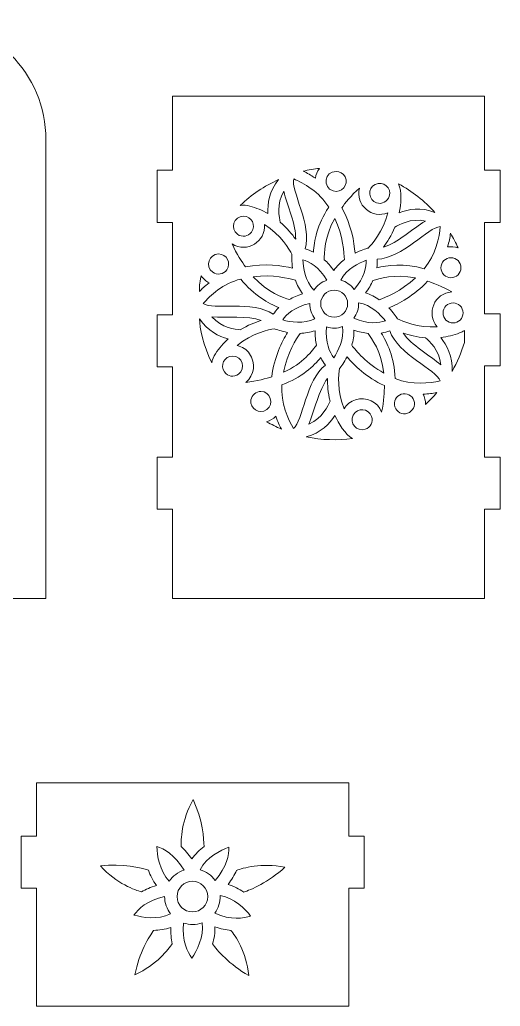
# Model space of a CAD drawing. Header units: inches. Extents: x 76 to 733, y 220 to 757.
# Drawn here: x 471 to 733, y 220 to 757 of the extents above; entities that cross this region are included whole.
import ezdxf

# ---------------------------------------------------------------- set-up
doc = ezdxf.new("R2010")
doc.units = ezdxf.units.IN
doc.header["$MEASUREMENT"] = 0
doc.layers.add('_U+0421_U+043B_U+043E_U+0439 1', color=7, linetype='Continuous')

# ---------------------------------------------------------------- blocks, each defined once
blk = doc.blocks.new('block 2')
at = {"layer": '_U+0421_U+043B_U+043E_U+0439 1', "color": 1, "lineweight": 9, "true_color": 0xff0000}
for points in [[(724.08, 646.99), (724.08, 597.21), (732.6, 597.21), (732.6, 568.89), (724.08, 568.89), (724.08, 519.12), (732.6, 519.12), (732.6, 490.79), (724.08, 490.79), (724.08, 442.2), (554, 442.2), (554, 490.77), (545.51, 490.77), (545.51, 519.1), (554, 519.1), (554, 568.36), (545.51, 568.36), (545.51, 596.69), (554, 596.69), (554, 646.98), (545.51, 646.98), (545.51, 675.31), (554, 675.31), (554, 715.66), (724.08, 715.66), (724.08, 675.31), (732.6, 675.31), (732.6, 646.98), (724.08, 646.98), (724.08, 646.99)], [(479.9, 284.4), (479.9, 220.18), (649.97, 220.18), (650.01, 284.39), (658.5, 284.4), (658.47, 312.73), (649.97, 312.72), (649.97, 341.89), (479.9, 341.89), (479.9, 312.73), (471.41, 312.72), (471.44, 284.39), (479.9, 284.4)]]:
    blk.add_lwpolyline(points, dxfattribs=at)
for points, knots in [([(370.54, 757.31), (370.54, 757.31), (419.69, 757.31), (419.69, 757.31), (455.77, 757.31), (484.98, 728.1), (484.97, 692.02), (484.97, 692.02), (484.97, 442.2), (484.97, 442.2), (484.97, 442.2), (305.25, 442.2), (305.25, 442.2), (305.25, 442.2), (305.25, 691.88), (305.25, 691.88), (305.17, 728.02), (334.39, 757.31), (370.54, 757.31)], [0, 0, 0, 0, 1, 1, 1, 2, 2, 2, 3, 3, 3, 4, 4, 4, 5, 5, 5, 6, 6, 6, 6]), ([(625.21, 674.85), (627.45, 673.76), (629.17, 672.85), (631.81, 671.04), (632.1, 672.93), (632.8, 674.69), (634.13, 676.38), (631.09, 676.05), (628.12, 675.53), (625.21, 674.85)], [0, 0, 0, 0, 1, 1, 1, 2, 2, 2, 3, 3, 3, 3]), ([(641.44, 664.11), (641.44, 664.11), (641.44, 664.11), (641.44, 664.11), (646.03, 662.62), (650.21, 667.43), (647.99, 671.78), (647.02, 673.69), (645.09, 674.76), (643.13, 674.76), (636.91, 674.76), (635.6, 666), (641.44, 664.11)], [0, 0, 0, 0, 1, 1, 1, 2, 2, 2, 3, 3, 3, 4, 4, 4, 4]), ([(590.88, 656.21), (592.63, 656.48), (594.43, 656.34), (596.15, 655.79), (596.15, 655.79), (596.15, 655.79), (596.15, 655.79), (599.64, 654.86), (602.94, 653.49), (605.93, 651.78), (605.66, 656.97), (606.6, 664.01), (611.8, 670.32), (604.02, 666.82), (596.96, 662.03), (590.88, 656.21)], [0, 0, 0, 0, 1, 1, 1, 2, 2, 2, 3, 3, 3, 4, 4, 4, 5, 5, 5, 5]), ([(626.29, 632.53), (627.58, 632.15), (629.1, 631.59), (630.73, 630.76), (631.09, 636.55), (632.79, 645.8), (639.09, 655.22), (633.9, 663.74), (625.31, 668.43), (620.05, 670.64), (618.18, 664.59), (630.16, 645.44), (626.29, 632.53)], [0, 0, 0, 0, 1, 1, 1, 2, 2, 2, 3, 3, 3, 4, 4, 4, 4]), ([(665.21, 657.58), (668.08, 656.65), (671.16, 658.22), (672.09, 661.09), (673.6, 665.74), (668.7, 669.83), (664.41, 667.64), (660.1, 665.44), (660.59, 659.08), (665.21, 657.58)], [0, 0, 0, 0, 1, 1, 1, 2, 2, 2, 3, 3, 3, 3]), ([(677.1, 667.98), (679.1, 663.99), (678.47, 656.61), (677.57, 652.25), (682.41, 654.1), (689.39, 655.4), (696.98, 652.41), (691.31, 658.67), (684.59, 663.95), (677.1, 667.98)], [0, 0, 0, 0, 1, 1, 1, 2, 2, 2, 3, 3, 3, 3]), ([(612.71, 647.01), (616.36, 643.88), (619.12, 640.53), (621.08, 637.75), (621.34, 645.68), (616.46, 656.15), (614.62, 663.89), (610.6, 656.89), (612.08, 649.38), (612.71, 647.01)], [0, 0, 0, 0, 1, 1, 1, 2, 2, 2, 3, 3, 3, 3]), ([(646.19, 654.91), (651.42, 645.53), (653, 636), (653.46, 630.3), (656.55, 631.81), (659.24, 632.64), (660.58, 633), (662.42, 634.87), (668.86, 642.01), (671.38, 652.25), (662.66, 648.51), (653.43, 656.46), (655.81, 665.65), (651.34, 661.7), (647.84, 657.19), (646.19, 654.91)], [0, 0, 0, 0, 1, 1, 1, 2, 2, 2, 3, 3, 3, 4, 4, 4, 5, 5, 5, 5]), ([(589.41, 640.47), (591.85, 638.7), (595.27, 639.24), (597.04, 641.67), (597.04, 641.67), (597.04, 641.67), (597.04, 641.67), (599.67, 645.29), (597.06, 650.35), (592.63, 650.35), (587.35, 650.35), (585.14, 643.57), (589.41, 640.47)], [0, 0, 0, 0, 1, 1, 1, 2, 2, 2, 3, 3, 3, 4, 4, 4, 4]), ([(586.46, 635.23), (588.83, 629.75), (592.04, 625.04), (593.7, 622.77), (604.24, 624.84), (613.8, 623.4), (619.36, 622.07), (618.88, 625.48), (618.92, 628.3), (618.99, 629.68), (617.78, 632), (612.98, 640.33), (604.03, 645.9), (604.88, 636.45), (594.44, 630.12), (586.46, 635.23)], [0, 0, 0, 0, 1, 1, 1, 2, 2, 2, 3, 3, 3, 4, 4, 4, 5, 5, 5, 5]), ([(636.68, 626.66), (638.43, 625.09), (640.18, 623.14), (641.82, 620.73), (643.48, 623.13), (645.51, 625.11), (647.63, 626.73), (647.56, 630.2), (646.92, 639.6), (642.4, 649.17), (636.67, 639.13), (636.53, 629.78), (636.68, 626.66)], [0, 0, 0, 0, 1, 1, 1, 2, 2, 2, 3, 3, 3, 4, 4, 4, 4]), ([(699.87, 644.65), (693.54, 644.56), (678.99, 627.24), (665.54, 626.93), (665.59, 625.59), (665.52, 623.98), (665.24, 622.17), (670.85, 623.61), (680.17, 624.86), (691.08, 621.77), (697.58, 629.35), (699.39, 638.96), (699.87, 644.65)], [0, 0, 0, 0, 1, 1, 1, 2, 2, 2, 3, 3, 3, 4, 4, 4, 4]), ([(675.11, 644.33), (673.27, 639.89), (670.94, 636.23), (668.9, 633.51), (676.53, 635.71), (684.98, 643.59), (691.76, 647.72), (683.87, 649.39), (677.18, 645.66), (675.11, 644.33)], [0, 0, 0, 0, 1, 1, 1, 2, 2, 2, 3, 3, 3, 3]), ([(703.88, 633.59), (705.77, 633.9), (707.64, 633.78), (709.64, 633.04), (708.4, 635.8), (707.02, 638.47), (705.46, 641.04), (705.12, 638.59), (704.76, 636.6), (703.88, 633.59)], [0, 0, 0, 0, 1, 1, 1, 2, 2, 2, 3, 3, 3, 3]), ([(575.86, 619.88), (578.3, 618.11), (581.72, 618.65), (583.49, 621.09), (583.49, 621.09), (583.49, 621.09), (583.49, 621.09), (586.12, 624.7), (583.51, 629.76), (579.08, 629.76), (573.8, 629.76), (571.59, 622.98), (575.86, 619.88)], [0, 0, 0, 0, 1, 1, 1, 2, 2, 2, 3, 3, 3, 4, 4, 4, 4]), ([(638.06, 615.44), (633.75, 622.84), (628.31, 625.62), (624.98, 626.67), (625.14, 622.43), (626.18, 615.08), (630.99, 610.14), (632.66, 612.62), (635.14, 614.52), (638.06, 615.44)], [0, 0, 0, 0, 1, 1, 1, 2, 2, 2, 3, 3, 3, 3]), ([(652.92, 610.45), (658.63, 616.84), (659.6, 622.88), (659.57, 626.37), (655.59, 624.91), (648.91, 621.65), (645.7, 615.54), (648.65, 614.71), (651.18, 612.89), (652.92, 610.45)], [0, 0, 0, 0, 1, 1, 1, 2, 2, 2, 3, 3, 3, 3]), ([(700.26, 622.29), (700.26, 619.28), (702.71, 616.83), (705.72, 616.83), (708.73, 616.83), (711.18, 619.28), (711.18, 622.29), (711.18, 625.3), (708.73, 627.75), (705.72, 627.75), (702.71, 627.75), (700.26, 625.3), (700.26, 622.29)], [0, 0, 0, 0, 1, 1, 1, 2, 2, 2, 3, 3, 3, 4, 4, 4, 4]), ([(568.68, 609.4), (569.96, 610.71), (571.3, 612.05), (573.91, 614.06), (572.18, 614.94), (570.69, 616.23), (569.56, 617.93), (568.51, 612.95), (568.68, 612.31), (568.68, 609.4)], [0, 0, 0, 0, 1, 1, 1, 2, 2, 2, 3, 3, 3, 3]), ([(617.64, 604.99), (619.67, 606.17), (622.07, 607.23), (624.86, 608.04), (623.09, 610.36), (621.84, 612.91), (620.96, 615.43), (617.63, 616.43), (608.49, 618.72), (597.99, 617.39), (605.77, 608.84), (614.62, 605.81), (617.64, 604.99)], [0, 0, 0, 0, 1, 1, 1, 2, 2, 2, 3, 3, 3, 4, 4, 4, 4]), ([(686.35, 616.76), (675.09, 619.07), (666.11, 616.33), (663.17, 615.24), (662.22, 613.09), (660.9, 610.83), (659.13, 608.53), (661.93, 607.7), (664.44, 606.38), (666.63, 604.85), (669.92, 606), (678.65, 609.51), (686.35, 616.76)], [0, 0, 0, 0, 1, 1, 1, 2, 2, 2, 3, 3, 3, 4, 4, 4, 4]), ([(608.84, 596.92), (609.6, 598.03), (610.6, 599.3), (611.9, 600.6), (606.51, 602.73), (598.23, 607.2), (591.22, 616.11), (581.51, 613.8), (574.39, 607.09), (570.67, 602.77), (575.84, 599.11), (597.76, 604.6), (608.84, 596.92)], [0, 0, 0, 0, 1, 1, 1, 2, 2, 2, 3, 3, 3, 4, 4, 4, 4]), ([(706.18, 609.1), (701.04, 612.14), (695.66, 614.07), (692.99, 614.93), (685.68, 607.06), (677.11, 602.61), (671.82, 600.41), (674.22, 597.94), (675.83, 595.63), (676.59, 594.47), (678.94, 593.3), (687.72, 589.39), (698.23, 590.15), (691.97, 597.32), (696.72, 608.54), (706.18, 609.1)], [0, 0, 0, 0, 1, 1, 1, 2, 2, 2, 3, 3, 3, 4, 4, 4, 5, 5, 5, 5]), ([(649.41, 602.72), (649.41, 606.77), (646.12, 610.06), (642.07, 610.06), (638.02, 610.06), (634.73, 606.77), (634.73, 602.72), (634.73, 598.67), (638.02, 595.38), (642.07, 595.38), (646.12, 595.38), (649.41, 598.67), (649.41, 602.72)], [0, 0, 0, 0, 1, 1, 1, 2, 2, 2, 3, 3, 3, 4, 4, 4, 4]), ([(614.01, 593.87), (618.09, 592.71), (625.41, 591.43), (631.6, 594.48), (629.79, 596.77), (628.71, 599.66), (628.73, 602.83), (620.37, 601.02), (616.03, 596.71), (614.01, 593.87)], [0, 0, 0, 0, 1, 1, 1, 2, 2, 2, 3, 3, 3, 3]), ([(669.97, 593.38), (667.35, 596.72), (662.19, 602.05), (655.39, 603.23), (655.51, 600.05), (654.54, 597.17), (652.78, 594.79), (660.62, 591.32), (666.66, 592.26), (669.97, 593.38)], [0, 0, 0, 0, 1, 1, 1, 2, 2, 2, 3, 3, 3, 3]), ([(701.4, 597.67), (701.4, 594.66), (703.85, 592.21), (706.86, 592.21), (709.87, 592.21), (712.32, 594.66), (712.32, 597.67), (712.32, 600.68), (709.87, 603.13), (706.86, 603.13), (703.85, 603.13), (701.4, 600.68), (701.4, 597.67)], [0, 0, 0, 0, 1, 1, 1, 2, 2, 2, 3, 3, 3, 4, 4, 4, 4]), ([(575.4, 595.52), (580.8, 589.49), (588.38, 588.6), (590.87, 588.47), (594.98, 590.99), (599.02, 592.58), (602.27, 593.58), (594.8, 596.28), (583.3, 594.88), (575.4, 595.52)], [0, 0, 0, 0, 1, 1, 1, 2, 2, 2, 3, 3, 3, 3]), ([(584.24, 583.51), (579.33, 584.83), (573.06, 587.8), (568.68, 594.41), (568.68, 589.71), (570.89, 579.71), (575.37, 570.49), (575.64, 572.26), (576.34, 573.96), (577.41, 575.45), (577.41, 575.45), (577.41, 575.45), (577.41, 575.45), (579.41, 578.53), (581.7, 581.2), (584.24, 583.51)], [0, 0, 0, 0, 1, 1, 1, 2, 2, 2, 3, 3, 3, 4, 4, 4, 5, 5, 5, 5]), ([(593.95, 559.87), (599.9, 560.44), (605.38, 562.03), (608.06, 562.91), (609.34, 573.57), (613.66, 582.22), (616.65, 587.1), (613.27, 587.69), (610.59, 588.6), (609.3, 589.1), (606.71, 588.66), (597.31, 586.67), (589.25, 579.88), (591.95, 579.26), (594.32, 577.72), (595.96, 575.46), (595.96, 575.46), (595.96, 575.46), (595.96, 575.46), (599.54, 570.53), (598.6, 563.69), (593.95, 559.87)], [0, 0, 0, 0, 1, 1, 1, 2, 2, 2, 3, 3, 3, 4, 4, 4, 5, 5, 5, 6, 6, 6, 7, 7, 7, 7]), ([(614.5, 565.33), (625.04, 570.09), (630.64, 577.57), (632.36, 580.18), (631.87, 582.48), (631.6, 585.08), (631.69, 587.99), (628.93, 587.02), (626.13, 586.62), (623.46, 586.56), (621.48, 583.72), (616.47, 575.74), (614.5, 565.33)], [0, 0, 0, 0, 1, 1, 1, 2, 2, 2, 3, 3, 3, 4, 4, 4, 4]), ([(641.82, 573.3), (644.18, 576.82), (647.66, 583.38), (646.67, 590.21), (643.73, 589.13), (640.69, 589.12), (637.84, 590.08), (636.97, 581.55), (639.74, 576.1), (641.82, 573.3)], [0, 0, 0, 0, 1, 1, 1, 2, 2, 2, 3, 3, 3, 3]), ([(660.51, 586.52), (658.16, 586.76), (655.61, 587.31), (652.86, 588.3), (652.93, 585.38), (652.45, 582.58), (651.68, 580.03), (653.78, 577.27), (659.82, 570.04), (669.11, 564.94), (667.84, 576.44), (662.46, 584.08), (660.51, 586.52)], [0, 0, 0, 0, 1, 1, 1, 2, 2, 2, 3, 3, 3, 4, 4, 4, 4]), ([(699.81, 560.71), (697.77, 566.7), (676.81, 575.18), (672.36, 587.88), (671.1, 587.42), (669.54, 586.99), (667.73, 586.7), (670.84, 581.8), (674.9, 573.32), (675.34, 561.99), (684.55, 558.16), (694.25, 559.4), (699.81, 560.71)], [0, 0, 0, 0, 1, 1, 1, 2, 2, 2, 3, 3, 3, 4, 4, 4, 4]), ([(700.24, 569.35), (699.42, 577.41), (693.81, 582.58), (691.87, 584.15), (687.07, 584.53), (682.86, 585.61), (679.64, 586.71), (684.1, 580.14), (694.22, 574.52), (700.24, 569.35)], [0, 0, 0, 0, 1, 1, 1, 2, 2, 2, 3, 3, 3, 3]), ([(713.08, 588.05), (712.26, 587.52), (711.36, 587.09), (710.41, 586.78), (710.41, 586.78), (710.41, 586.78), (710.41, 586.78), (707.41, 585.6), (703.82, 584.67), (700.15, 584.27), (703.41, 580.24), (706.79, 573.99), (706.3, 565.85), (709.14, 570.78), (711.43, 576.06), (713.08, 581.61), (713.08, 581.61), (713.08, 588.05), (713.08, 588.05)], [0, 0, 0, 0, 1, 1, 1, 2, 2, 2, 3, 3, 3, 4, 4, 4, 5, 5, 5, 6, 6, 6, 6]), ([(586.68, 574.18), (582.25, 574.18), (579.65, 569.12), (582.27, 565.51), (584.04, 563.07), (587.46, 562.53), (589.9, 564.3), (594.16, 567.4), (591.97, 574.18), (586.68, 574.18)], [0, 0, 0, 0, 1, 1, 1, 2, 2, 2, 3, 3, 3, 3]), ([(637.32, 569.32), (636.49, 570.39), (635.6, 571.73), (634.76, 573.37), (631.07, 568.9), (624.26, 562.41), (613.62, 558.5), (612.82, 548.55), (617, 539.7), (619.96, 534.82), (625.03, 538.62), (626.59, 561.15), (637.32, 569.32)], [0, 0, 0, 0, 1, 1, 1, 2, 2, 2, 3, 3, 3, 4, 4, 4, 4]), ([(669.42, 558.07), (659.68, 562.59), (652.79, 569.37), (649.06, 573.71), (647.46, 570.67), (645.77, 568.42), (644.89, 567.34), (644.51, 564.75), (643.5, 555.19), (647.47, 545.43), (648.89, 547.81), (651.09, 549.58), (653.75, 550.44), (653.75, 550.44), (653.75, 550.44), (653.75, 550.44), (659.53, 552.32), (665.75, 549.32), (667.94, 543.73), (669.24, 549.55), (669.42, 555.26), (669.42, 558.07)], [0, 0, 0, 0, 1, 1, 1, 2, 2, 2, 3, 3, 3, 4, 4, 4, 5, 5, 5, 6, 6, 6, 7, 7, 7, 7]), ([(638.46, 562.04), (633.59, 555.77), (631.38, 544.43), (628.32, 537.1), (635.69, 540.39), (638.91, 547.34), (639.8, 549.63), (638.68, 554.31), (638.41, 558.64), (638.46, 562.04)], [0, 0, 0, 0, 1, 1, 1, 2, 2, 2, 3, 3, 3, 3]), ([(605.29, 545.05), (609.54, 548.14), (607.36, 554.94), (602.07, 554.94), (599.46, 554.94), (597.11, 553.05), (596.68, 550.33), (595.93, 545.57), (601.33, 542.18), (605.29, 545.05)], [0, 0, 0, 0, 1, 1, 1, 2, 2, 2, 3, 3, 3, 3]), ([(685.55, 549.92), (684.62, 552.78), (681.53, 554.36), (678.66, 553.42), (675.79, 552.49), (674.22, 549.41), (675.16, 546.54), (676.09, 543.68), (679.17, 542.1), (682.04, 543.03), (684.9, 543.97), (686.48, 547.05), (685.55, 549.92)], [0, 0, 0, 0, 1, 1, 1, 2, 2, 2, 3, 3, 3, 4, 4, 4, 4]), ([(698.05, 554.26), (695.57, 553.83), (693.58, 553.56), (690.53, 553.47), (691.41, 551.76), (691.87, 549.95), (691.79, 547.84), (694.01, 549.85), (696.09, 552), (698.05, 554.26)], [0, 0, 0, 0, 1, 1, 1, 2, 2, 2, 3, 3, 3, 3]), ([(662.48, 541.23), (660.98, 545.86), (654.62, 546.33), (652.42, 542.02), (650.23, 537.72), (654.34, 532.84), (658.98, 534.35), (661.84, 535.28), (663.42, 538.35), (662.48, 541.23)], [0, 0, 0, 0, 1, 1, 1, 2, 2, 2, 3, 3, 3, 3]), ([(613.32, 534.43), (612.14, 536.66), (611.29, 538.41), (610.21, 541.41), (608.86, 540.05), (607.25, 539.04), (605.26, 538.46), (607.85, 536.97), (610.54, 535.61), (613.32, 534.43)], [0, 0, 0, 0, 1, 1, 1, 2, 2, 2, 3, 3, 3, 3]), ([(652.1, 529.33), (648.12, 531.35), (644.3, 537.72), (642.47, 541.78), (639.63, 537.42), (634.72, 532.26), (626.78, 530.22), (635.42, 528.4), (643.83, 528.2), (652.1, 529.33)], [0, 0, 0, 0, 1, 1, 1, 2, 2, 2, 3, 3, 3, 3]), ([(565.2, 332.71), (570.33, 321.83), (571.06, 311.14), (571.14, 307.19), (568.73, 305.35), (566.42, 303.1), (564.53, 300.37), (562.67, 303.11), (560.68, 305.32), (558.69, 307.11), (558.52, 310.66), (558.68, 321.29), (565.2, 332.71)], [0, 0, 0, 0, 1, 1, 1, 2, 2, 2, 3, 3, 3, 4, 4, 4, 4]), ([(552.22, 288.32), (546.75, 293.94), (545.57, 302.3), (545.39, 307.12), (549.17, 305.93), (555.36, 302.77), (560.26, 294.35), (556.94, 293.3), (554.12, 291.15), (552.22, 288.32)], [0, 0, 0, 0, 1, 1, 1, 2, 2, 2, 3, 3, 3, 3]), ([(568.95, 294.47), (572.6, 301.41), (580.2, 305.12), (584.72, 306.78), (584.76, 302.82), (583.66, 295.95), (577.16, 288.68), (575.18, 291.45), (572.3, 293.52), (568.95, 294.47)], [0, 0, 0, 0, 1, 1, 1, 2, 2, 2, 3, 3, 3, 3]), ([(514.69, 296.57), (526.63, 298.09), (537.03, 295.48), (540.81, 294.34), (541.81, 291.47), (543.24, 288.58), (545.25, 285.94), (542.07, 285.01), (539.35, 283.81), (537.03, 282.47), (533.6, 283.41), (523.54, 286.84), (514.69, 296.57)], [0, 0, 0, 0, 1, 1, 1, 2, 2, 2, 3, 3, 3, 4, 4, 4, 4]), ([(592.75, 282.31), (590.26, 284.04), (587.4, 285.55), (584.22, 286.5), (586.24, 289.11), (587.73, 291.68), (588.82, 294.12), (592.16, 295.37), (602.37, 298.49), (615.18, 295.85), (606.42, 287.61), (596.49, 283.61), (592.75, 282.31)], [0, 0, 0, 0, 1, 1, 1, 2, 2, 2, 3, 3, 3, 4, 4, 4, 4]), ([(564.82, 271.54), (560.22, 271.54), (556.47, 275.28), (556.47, 279.88), (556.47, 284.49), (560.22, 288.23), (564.82, 288.23), (569.42, 288.23), (573.17, 284.49), (573.17, 279.88), (573.17, 275.28), (569.42, 271.54), (564.82, 271.54)], [0, 0, 0, 0, 1, 1, 1, 2, 2, 2, 3, 3, 3, 4, 4, 4, 4]), ([(549.66, 280.02), (549.62, 276.4), (550.86, 273.12), (552.91, 270.51), (545.87, 267.04), (537.55, 268.51), (532.91, 269.82), (535.21, 273.05), (540.14, 277.96), (549.66, 280.02)], [0, 0, 0, 0, 1, 1, 1, 2, 2, 2, 3, 3, 3, 3]), ([(577, 270.87), (579, 273.58), (580.1, 276.85), (579.96, 280.46), (587.7, 279.12), (593.58, 273.06), (596.55, 269.27), (592.79, 267.99), (585.92, 266.93), (577, 270.87)], [0, 0, 0, 0, 1, 1, 1, 2, 2, 2, 3, 3, 3, 3]), ([(560.01, 265.51), (563.25, 264.42), (566.71, 264.43), (570.06, 265.66), (571.18, 257.9), (567.22, 250.43), (564.53, 246.43), (562.17, 249.61), (559.03, 255.82), (560.01, 265.51)], [0, 0, 0, 0, 1, 1, 1, 2, 2, 2, 3, 3, 3, 3]), ([(595.57, 236.92), (585, 242.72), (578.14, 250.94), (575.75, 254.08), (576.63, 256.99), (577.17, 260.16), (577.1, 263.48), (580.21, 262.36), (583.12, 261.73), (585.79, 261.46), (588.01, 258.69), (594.13, 250), (595.57, 236.92)], [0, 0, 0, 0, 1, 1, 1, 2, 2, 2, 3, 3, 3, 4, 4, 4, 4]), ([(543.66, 261.51), (546.69, 261.58), (549.88, 262.03), (553.02, 263.13), (552.92, 259.83), (553.22, 256.87), (553.78, 254.25), (551.83, 251.28), (545.45, 242.78), (533.47, 237.37), (535.71, 249.21), (541.41, 258.28), (543.66, 261.51)], [0, 0, 0, 0, 1, 1, 1, 2, 2, 2, 3, 3, 3, 4, 4, 4, 4])]:
    blk.add_open_spline(points, degree=3, knots=knots, dxfattribs=at)

msp = doc.modelspace()

# ---------------------------------------------------------------- block references
at = {"layer": '_U+0421_U+043B_U+043E_U+0439 1'}
msp.add_blockref('block 2', (0, 0), dxfattribs=at)

doc.saveas('drawing.dxf')
